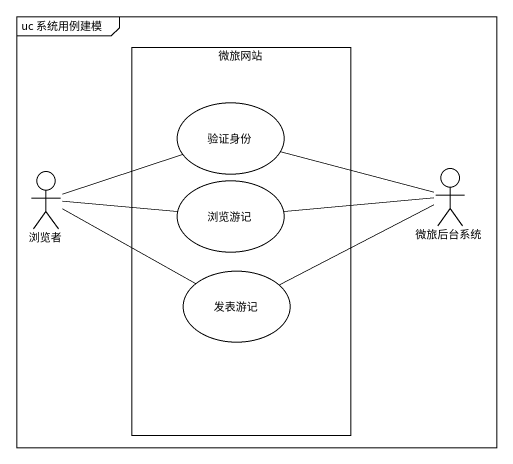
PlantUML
@startuml
mainframe uc 系统用例建模
rectangle 微旅网站 {
  usecase 验证身份
  usecase 浏览游记
  usecase 发表游记
}
actor 浏览者
actor 微旅后台系统
验证身份 -right- 微旅后台系统
浏览者 -right- 验证身份
浏览者 -right- 浏览游记
浏览者 -right- 发表游记
浏览游记 -right- 微旅后台系统
发表游记 -right- 微旅后台系统
@enduml
